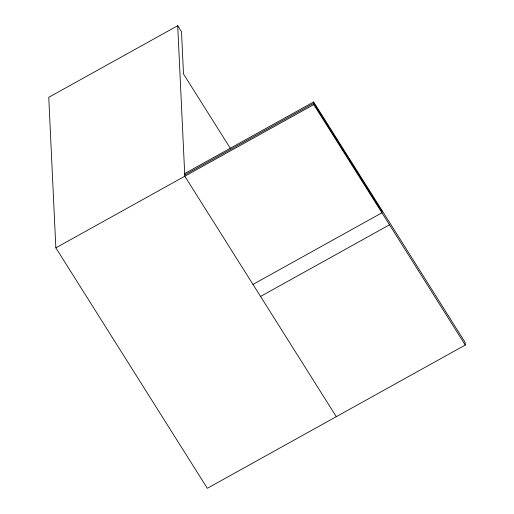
<?xml version="1.0" encoding="UTF-8"?>
<svg xmlns="http://www.w3.org/2000/svg" width="514" height="514" viewBox="0 0 514 514"><rect width="100%" height="100%" fill="white"/><g stroke="black" fill="none" stroke-linecap="round" stroke-linejoin="round"><path stroke-width="0.77" d="M230.323 148.302L183.492 73.965L181.5 31.714L177.709 25.7L48.746 97.326L55.846 247.851L207.328 488.3L465.254 345.042L465.125 342.401L313.649 101.952L184.687 173.578M184.744 174.901L313.707 103.269L381.876 211.472M55.846 247.851L313.771 104.593L313.649 101.952M252.978 284.422L381.941 212.796L381.812 210.155M260.547 296.443L389.509 224.817M313.771 104.593L465.254 345.042M336.291 416.674L184.809 176.218L177.709 25.7"/></g></svg>
